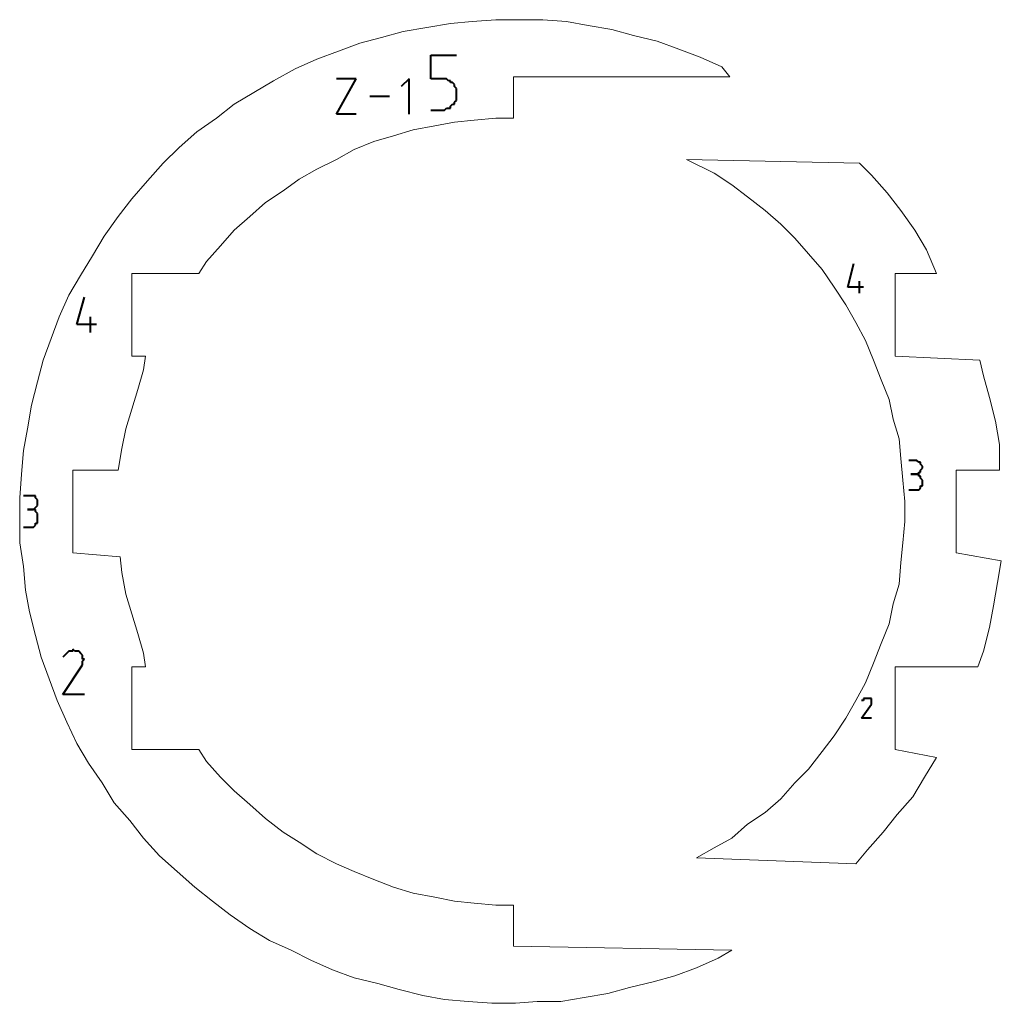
# Model space of a CAD drawing. Header units: centimetres. Extents: x -7.4 to 8.2, y -13 to 13.3.
# Drawn here: x -2.08 to 2.91, y -13 to -8 of the extents above; entities that cross this region are included whole.
import ezdxf

# ---------------------------------------------------------------- set-up
doc = ezdxf.new("R2010")
doc.units = ezdxf.units.CM
doc.header["$MEASUREMENT"] = 0
doc.layers.add('layer 1', color=7, linetype='Continuous')

msp = doc.modelspace()

# ---------------------------------------------------------------- linework, layer by layer
at = {"layer": 'layer 1', "color": 5, "lineweight": 13}
for points in [[(-0.01477, -8.0429), (-0.01477, -8.0429), (-0.13463, -8.06301), (-0.13463, -8.06301)], [(0.10535, -8.02306), (0.10535, -8.02306), (-0.01477, -8.0429), (-0.01477, -8.0429)], [(0.21541, -8.013), (0.21541, -8.013), (0.10535, -8.02306), (0.10535, -8.02306)], [(0.33527, -8.00295), (0.33527, -8.00295), (0.21541, -8.013), (0.21541, -8.013)], [(0.45539, -8.00295), (0.45539, -8.00295), (0.33527, -8.00295), (0.33527, -8.00295)], [(0.57551, -8.00295), (0.57551, -8.00295), (0.45539, -8.00295), (0.45539, -8.00295)], [(0.69537, -8.013), (0.69537, -8.013), (0.57551, -8.00295), (0.57551, -8.00295)], [(0.80544, -8.03285), (0.80544, -8.03285), (0.69537, -8.013), (0.69537, -8.013)], [(0.92529, -8.05295), (0.92529, -8.05295), (0.80544, -8.03285), (0.80544, -8.03285)], [(-0.2447, -8.09291), (-0.2447, -8.09291), (-0.35476, -8.12307), (-0.35476, -8.12307)], [(-0.13463, -8.06301), (-0.13463, -8.06301), (-0.2447, -8.09291), (-0.2447, -8.09291)], [(1.03536, -8.08285), (1.03536, -8.08285), (0.92529, -8.05295), (0.92529, -8.05295)], [(1.15548, -8.11301), (1.15548, -8.11301), (1.03536, -8.08285), (1.03536, -8.08285)], [(-0.35476, -8.12307), (-0.35476, -8.12307), (-0.46456, -8.16302), (-0.46456, -8.16302)], [(1.26555, -8.15297), (1.26555, -8.15297), (1.15548, -8.11301), (1.15548, -8.11301)], [(-0.46456, -8.16302), (-0.46456, -8.16302), (-0.57463, -8.20297), (-0.57463, -8.20297)], [(1.37535, -8.19292), (1.37535, -8.19292), (1.26555, -8.15297), (1.26555, -8.15297)], [(1.48541, -8.24293), (1.48541, -8.24293), (1.37535, -8.19292), (1.37535, -8.19292)], [(-0.57463, -8.20297), (-0.57463, -8.20297), (-0.6847, -8.25298), (-0.6847, -8.25298)], [(1.52537, -8.29293), (1.52537, -8.29293), (1.48541, -8.24293), (1.48541, -8.24293)], [(-0.6847, -8.25298), (-0.6847, -8.25298), (-0.79476, -8.31304), (-0.79476, -8.31304)], [(0.42549, -8.50301), (0.42549, -8.50301), (0.42549, -8.29293), (0.42549, -8.29293)], [(0.42549, -8.29293), (0.42549, -8.29293), (1.52537, -8.29293), (1.52537, -8.29293)], [(-0.79476, -8.31304), (-0.79476, -8.31304), (-0.89478, -8.3731), (-0.89478, -8.3731)], [(-0.89478, -8.3731), (-0.89478, -8.3731), (-0.99479, -8.4329), (-0.99479, -8.4329)], [(-0.99479, -8.4329), (-0.99479, -8.4329), (-1.08475, -8.50301), (-1.08475, -8.50301)], [(-1.08475, -8.50301), (-1.08475, -8.50301), (-1.18476, -8.57312), (-1.18476, -8.57312)], [(-0.08462, -8.56307), (-0.08462, -8.56307), (0.02544, -8.54296), (0.02544, -8.54296)], [(0.02544, -8.54296), (0.02544, -8.54296), (0.12546, -8.52312), (0.12546, -8.52312)], [(0.12546, -8.52312), (0.12546, -8.52312), (0.22547, -8.51307), (0.22547, -8.51307)], [(0.22547, -8.51307), (0.22547, -8.51307), (0.33527, -8.50301), (0.33527, -8.50301)], [(0.33527, -8.50301), (0.33527, -8.50301), (0.42549, -8.50301), (0.42549, -8.50301)], [(-1.18476, -8.57312), (-1.18476, -8.57312), (-1.27472, -8.65303), (-1.27472, -8.65303)], [(-0.28465, -8.62287), (-0.28465, -8.62287), (-0.18464, -8.59297), (-0.18464, -8.59297)], [(-0.18464, -8.59297), (-0.18464, -8.59297), (-0.08462, -8.56307), (-0.08462, -8.56307)], [(-0.38466, -8.66308), (-0.38466, -8.66308), (-0.28465, -8.62287), (-0.28465, -8.62287)], [(-1.27472, -8.65303), (-1.27472, -8.65303), (-1.35462, -8.73293), (-1.35462, -8.73293)], [(-0.47462, -8.71309), (-0.47462, -8.71309), (-0.38466, -8.66308), (-0.38466, -8.66308)], [(-1.35462, -8.73293), (-1.35462, -8.73293), (-1.43479, -8.82289), (-1.43479, -8.82289)], [(-0.57463, -8.7631), (-0.57463, -8.7631), (-0.47462, -8.71309), (-0.47462, -8.71309)], [(2.1855, -8.73293), (2.1855, -8.73293), (1.3055, -8.71309), (1.3055, -8.71309)], [(1.3055, -8.71309), (1.3055, -8.71309), (1.44546, -8.78294), (1.44546, -8.78294)], [(2.24556, -8.79299), (2.24556, -8.79299), (2.1855, -8.73293), (2.1855, -8.73293)], [(-0.66459, -8.8131), (-0.66459, -8.8131), (-0.57463, -8.7631), (-0.57463, -8.7631)], [(1.44546, -8.78294), (1.44546, -8.78294), (1.53542, -8.843), (1.53542, -8.843)], [(2.32547, -8.88295), (2.32547, -8.88295), (2.24556, -8.79299), (2.24556, -8.79299)], [(-1.43479, -8.82289), (-1.43479, -8.82289), (-1.5147, -8.91312), (-1.5147, -8.91312)], [(-0.74476, -8.8729), (-0.74476, -8.8729), (-0.66459, -8.8131), (-0.66459, -8.8131)], [(1.53542, -8.843), (1.53542, -8.843), (1.61559, -8.90306), (1.61559, -8.90306)], [(-0.83472, -8.93296), (-0.83472, -8.93296), (-0.74476, -8.8729), (-0.74476, -8.8729)], [(2.39558, -8.97291), (2.39558, -8.97291), (2.32547, -8.88295), (2.32547, -8.88295)], [(-1.5147, -8.91312), (-1.5147, -8.91312), (-1.58481, -9.00307), (-1.58481, -9.00307)], [(-0.91462, -9.00307), (-0.91462, -9.00307), (-0.83472, -8.93296), (-0.83472, -8.93296)], [(1.61559, -8.90306), (1.61559, -8.90306), (1.70555, -8.97291), (1.70555, -8.97291)], [(1.70555, -8.97291), (1.70555, -8.97291), (1.78545, -9.04303), (1.78545, -9.04303)], [(2.46543, -9.07292), (2.46543, -9.07292), (2.39558, -8.97291), (2.39558, -8.97291)], [(-1.58481, -9.00307), (-1.58481, -9.00307), (-1.65466, -9.10309), (-1.65466, -9.10309)], [(-0.99479, -9.07292), (-0.99479, -9.07292), (-0.91462, -9.00307), (-0.91462, -9.00307)], [(1.78545, -9.04303), (1.78545, -9.04303), (1.85557, -9.11314), (1.85557, -9.11314)], [(-1.06464, -9.15309), (-1.06464, -9.15309), (-0.99479, -9.07292), (-0.99479, -9.07292)], [(2.52549, -9.17293), (2.52549, -9.17293), (2.46543, -9.07292), (2.46543, -9.07292)], [(-1.65466, -9.10309), (-1.65466, -9.10309), (-1.71472, -9.2031), (-1.71472, -9.2031)], [(1.85557, -9.11314), (1.85557, -9.11314), (1.92542, -9.19304), (1.92542, -9.19304)], [(-1.13475, -9.233), (-1.13475, -9.233), (-1.06464, -9.15309), (-1.06464, -9.15309)], [(1.92542, -9.19304), (1.92542, -9.19304), (1.99553, -9.27295), (1.99553, -9.27295)], [(2.5755, -9.29306), (2.5755, -9.29306), (2.52549, -9.17293), (2.52549, -9.17293)], [(-1.71472, -9.2031), (-1.71472, -9.2031), (-1.77478, -9.30311), (-1.77478, -9.30311)], [(-1.17471, -9.29306), (-1.17471, -9.29306), (-1.13475, -9.233), (-1.13475, -9.233)], [(-1.5147, -9.71295), (-1.5147, -9.71295), (-1.5147, -9.29306), (-1.5147, -9.29306)], [(-1.5147, -9.29306), (-1.5147, -9.29306), (-1.17471, -9.29306), (-1.17471, -9.29306)], [(1.99553, -9.27295), (1.99553, -9.27295), (2.05559, -9.36291), (2.05559, -9.36291)], [(2.36542, -9.71295), (2.36542, -9.71295), (2.36542, -9.29306), (2.36542, -9.29306)], [(2.36542, -9.29306), (2.36542, -9.29306), (2.5755, -9.29306), (2.5755, -9.29306)], [(-1.77478, -9.30311), (-1.77478, -9.30311), (-1.83484, -9.40312), (-1.83484, -9.40312)], [(2.05559, -9.36291), (2.05559, -9.36291), (2.11539, -9.45313), (2.11539, -9.45313)], [(-1.83484, -9.40312), (-1.83484, -9.40312), (-1.88485, -9.51293), (-1.88485, -9.51293)], [(2.11539, -9.45313), (2.11539, -9.45313), (2.16539, -9.54309), (2.16539, -9.54309)], [(-1.88485, -9.51293), (-1.88485, -9.51293), (-1.9248, -9.62299), (-1.9248, -9.62299)], [(2.16539, -9.54309), (2.16539, -9.54309), (2.2154, -9.63305), (2.2154, -9.63305)], [(-1.9248, -9.62299), (-1.9248, -9.62299), (-1.96475, -9.73306), (-1.96475, -9.73306)], [(2.2154, -9.63305), (2.2154, -9.63305), (2.25562, -9.73306), (2.25562, -9.73306)], [(-1.96475, -9.73306), (-1.96475, -9.73306), (-1.99491, -9.84312), (-1.99491, -9.84312)], [(-1.44485, -9.71295), (-1.44485, -9.71295), (-1.5147, -9.71295), (-1.5147, -9.71295)], [(-1.45464, -9.78307), (-1.45464, -9.78307), (-1.44485, -9.71295), (-1.44485, -9.71295)], [(2.25562, -9.73306), (2.25562, -9.73306), (2.29557, -9.83307), (2.29557, -9.83307)], [(2.79563, -9.73306), (2.79563, -9.73306), (2.36542, -9.71295), (2.36542, -9.71295)], [(2.81547, -9.81296), (2.81547, -9.81296), (2.79563, -9.73306), (2.79563, -9.73306)], [(-1.4848, -9.88308), (-1.4848, -9.88308), (-1.45464, -9.78307), (-1.45464, -9.78307)], [(-1.99491, -9.84312), (-1.99491, -9.84312), (-2.02481, -9.96298), (-2.02481, -9.96298)], [(2.29557, -9.83307), (2.29557, -9.83307), (2.33552, -9.93308), (2.33552, -9.93308)], [(2.84564, -9.92303), (2.84564, -9.92303), (2.81547, -9.81296), (2.81547, -9.81296)], [(-1.5147, -9.98309), (-1.5147, -9.98309), (-1.4848, -9.88308), (-1.4848, -9.88308)], [(2.33552, -9.93308), (2.33552, -9.93308), (2.35563, -10.0331), (2.35563, -10.0331)], [(2.87554, -10.04315), (2.87554, -10.04315), (2.84564, -9.92303), (2.84564, -9.92303)], [(-2.02481, -9.96298), (-2.02481, -9.96298), (-2.04492, -10.0831), (-2.04492, -10.0831)], [(-1.54486, -10.0831), (-1.54486, -10.0831), (-1.5147, -9.98309), (-1.5147, -9.98309)], [(2.35563, -10.0331), (2.35563, -10.0331), (2.38553, -10.13311), (2.38553, -10.13311)], [(2.89564, -10.16301), (2.89564, -10.16301), (2.87554, -10.04315), (2.87554, -10.04315)], [(-2.04492, -10.0831), (-2.04492, -10.0831), (-2.06476, -10.19317), (-2.06476, -10.19317)], [(-1.5647, -10.18312), (-1.5647, -10.18312), (-1.54486, -10.0831), (-1.54486, -10.0831)], [(2.38553, -10.13311), (2.38553, -10.13311), (2.39558, -10.23312), (2.39558, -10.23312)], [(-2.06476, -10.19317), (-2.06476, -10.19317), (-2.07482, -10.31303), (-2.07482, -10.31303)], [(-1.58481, -10.29318), (-1.58481, -10.29318), (-1.5647, -10.18312), (-1.5647, -10.18312)], [(2.89564, -10.29318), (2.89564, -10.29318), (2.89564, -10.16301), (2.89564, -10.16301)], [(2.39558, -10.23312), (2.39558, -10.23312), (2.40564, -10.34319), (2.40564, -10.34319)], [(-1.81473, -10.71307), (-1.81473, -10.71307), (-1.81473, -10.29318), (-1.81473, -10.29318)], [(-1.81473, -10.29318), (-1.81473, -10.29318), (-1.58481, -10.29318), (-1.58481, -10.29318)], [(2.67551, -10.71307), (2.67551, -10.71307), (2.67551, -10.29318), (2.67551, -10.29318)], [(2.67551, -10.29318), (2.67551, -10.29318), (2.89564, -10.29318), (2.89564, -10.29318)], [(-2.07482, -10.31303), (-2.07482, -10.31303), (-2.08487, -10.43315), (-2.08487, -10.43315)], [(2.40564, -10.34319), (2.40564, -10.34319), (2.41542, -10.45299), (2.41542, -10.45299)], [(-2.08487, -10.43315), (-2.08487, -10.43315), (-2.08487, -10.553), (-2.08487, -10.553)], [(2.41542, -10.45299), (2.41542, -10.45299), (2.41542, -10.553), (2.41542, -10.553)], [(-2.08487, -10.553), (-2.08487, -10.553), (-2.08487, -10.66307), (-2.08487, -10.66307)], [(2.41542, -10.553), (2.41542, -10.553), (2.40564, -10.66307), (2.40564, -10.66307)], [(-2.08487, -10.66307), (-2.08487, -10.66307), (-2.06476, -10.78319), (-2.06476, -10.78319)], [(2.40564, -10.66307), (2.40564, -10.66307), (2.39558, -10.76308), (2.39558, -10.76308)], [(-1.57476, -10.73318), (-1.57476, -10.73318), (-1.81473, -10.71307), (-1.81473, -10.71307)], [(-1.5647, -10.81309), (-1.5647, -10.81309), (-1.57476, -10.73318), (-1.57476, -10.73318)], [(2.9057, -10.75303), (2.9057, -10.75303), (2.67551, -10.71307), (2.67551, -10.71307)], [(-2.06476, -10.78319), (-2.06476, -10.78319), (-2.05471, -10.90305), (-2.05471, -10.90305)], [(2.39558, -10.76308), (2.39558, -10.76308), (2.38553, -10.87315), (2.38553, -10.87315)], [(2.88559, -10.86309), (2.88559, -10.86309), (2.9057, -10.75303), (2.9057, -10.75303)], [(-1.54486, -10.92315), (-1.54486, -10.92315), (-1.5647, -10.81309), (-1.5647, -10.81309)], [(2.38553, -10.87315), (2.38553, -10.87315), (2.35563, -10.97316), (2.35563, -10.97316)], [(2.86548, -10.98322), (2.86548, -10.98322), (2.88559, -10.86309), (2.88559, -10.86309)], [(-2.05471, -10.90305), (-2.05471, -10.90305), (-2.03487, -11.01311), (-2.03487, -11.01311)], [(-1.5147, -11.02317), (-1.5147, -11.02317), (-1.54486, -10.92315), (-1.54486, -10.92315)], [(2.35563, -10.97316), (2.35563, -10.97316), (2.33552, -11.07317), (2.33552, -11.07317)], [(2.84564, -11.09302), (2.84564, -11.09302), (2.86548, -10.98322), (2.86548, -10.98322)], [(-2.03487, -11.01311), (-2.03487, -11.01311), (-2.0047, -11.13297), (-2.0047, -11.13297)], [(-1.4848, -11.12318), (-1.4848, -11.12318), (-1.5147, -11.02317), (-1.5147, -11.02317)], [(2.33552, -11.07317), (2.33552, -11.07317), (2.29557, -11.17318), (2.29557, -11.17318)], [(2.81547, -11.21314), (2.81547, -11.21314), (2.84564, -11.09302), (2.84564, -11.09302)], [(-2.0047, -11.13297), (-2.0047, -11.13297), (-1.97481, -11.24303), (-1.97481, -11.24303)], [(-1.45464, -11.22319), (-1.45464, -11.22319), (-1.4848, -11.12318), (-1.4848, -11.12318)], [(2.29557, -11.17318), (2.29557, -11.17318), (2.25562, -11.2732), (2.25562, -11.2732)], [(-1.97481, -11.24303), (-1.97481, -11.24303), (-1.93485, -11.3531), (-1.93485, -11.3531)], [(-1.44485, -11.29304), (-1.44485, -11.29304), (-1.45464, -11.22319), (-1.45464, -11.22319)], [(2.78558, -11.29304), (2.78558, -11.29304), (2.81547, -11.21314), (2.81547, -11.21314)], [(-1.5147, -11.7132), (-1.5147, -11.7132), (-1.5147, -11.29304), (-1.5147, -11.29304)], [(-1.5147, -11.29304), (-1.5147, -11.29304), (-1.44485, -11.29304), (-1.44485, -11.29304)], [(2.25562, -11.2732), (2.25562, -11.2732), (2.2154, -11.37321), (2.2154, -11.37321)], [(2.36542, -11.7132), (2.36542, -11.7132), (2.36542, -11.29304), (2.36542, -11.29304)], [(2.36542, -11.29304), (2.36542, -11.29304), (2.78558, -11.29304), (2.78558, -11.29304)], [(-1.93485, -11.3531), (-1.93485, -11.3531), (-1.8949, -11.46317), (-1.8949, -11.46317)], [(2.2154, -11.37321), (2.2154, -11.37321), (2.16539, -11.46317), (2.16539, -11.46317)], [(-1.8949, -11.46317), (-1.8949, -11.46317), (-1.8449, -11.57323), (-1.8449, -11.57323)], [(2.16539, -11.46317), (2.16539, -11.46317), (2.11539, -11.55313), (2.11539, -11.55313)], [(-1.8449, -11.57323), (-1.8449, -11.57323), (-1.79489, -11.68304), (-1.79489, -11.68304)], [(2.11539, -11.55313), (2.11539, -11.55313), (2.05559, -11.64308), (2.05559, -11.64308)], [(2.05559, -11.64308), (2.05559, -11.64308), (1.99553, -11.72299), (1.99553, -11.72299)], [(-1.79489, -11.68304), (-1.79489, -11.68304), (-1.73483, -11.78305), (-1.73483, -11.78305)], [(-1.17471, -11.7132), (-1.17471, -11.7132), (-1.5147, -11.7132), (-1.5147, -11.7132)], [(-1.13475, -11.773), (-1.13475, -11.773), (-1.17471, -11.7132), (-1.17471, -11.7132)], [(1.99553, -11.72299), (1.99553, -11.72299), (1.92542, -11.81321), (1.92542, -11.81321)], [(2.5755, -11.75315), (2.5755, -11.75315), (2.36542, -11.7132), (2.36542, -11.7132)], [(-1.73483, -11.78305), (-1.73483, -11.78305), (-1.66471, -11.88306), (-1.66471, -11.88306)], [(-1.06464, -11.85317), (-1.06464, -11.85317), (-1.13475, -11.773), (-1.13475, -11.773)], [(2.51544, -11.85317), (2.51544, -11.85317), (2.5755, -11.75315), (2.5755, -11.75315)], [(1.92542, -11.81321), (1.92542, -11.81321), (1.85557, -11.88306), (1.85557, -11.88306)], [(-1.66471, -11.88306), (-1.66471, -11.88306), (-1.60465, -11.98308), (-1.60465, -11.98308)], [(-0.99479, -11.92302), (-0.99479, -11.92302), (-1.06464, -11.85317), (-1.06464, -11.85317)], [(1.85557, -11.88306), (1.85557, -11.88306), (1.78545, -11.96323), (1.78545, -11.96323)], [(2.45564, -11.95318), (2.45564, -11.95318), (2.51544, -11.85317), (2.51544, -11.85317)], [(-0.91462, -11.99313), (-0.91462, -11.99313), (-0.99479, -11.92302), (-0.99479, -11.92302)], [(-1.60465, -11.98308), (-1.60465, -11.98308), (-1.52475, -12.07303), (-1.52475, -12.07303)], [(-0.83472, -12.06324), (-0.83472, -12.06324), (-0.91462, -11.99313), (-0.91462, -11.99313)], [(1.78545, -11.96323), (1.78545, -11.96323), (1.70555, -12.03308), (1.70555, -12.03308)], [(2.37547, -12.04313), (2.37547, -12.04313), (2.45564, -11.95318), (2.45564, -11.95318)], [(1.70555, -12.03308), (1.70555, -12.03308), (1.61559, -12.09314), (1.61559, -12.09314)], [(2.30562, -12.13309), (2.30562, -12.13309), (2.37547, -12.04313), (2.37547, -12.04313)], [(-1.52475, -12.07303), (-1.52475, -12.07303), (-1.45464, -12.16326), (-1.45464, -12.16326)], [(-0.74476, -12.13309), (-0.74476, -12.13309), (-0.83472, -12.06324), (-0.83472, -12.06324)], [(1.61559, -12.09314), (1.61559, -12.09314), (1.53542, -12.16326), (1.53542, -12.16326)], [(-0.66459, -12.1831), (-0.66459, -12.1831), (-0.74476, -12.13309), (-0.74476, -12.13309)], [(2.22545, -12.22305), (2.22545, -12.22305), (2.30562, -12.13309), (2.30562, -12.13309)], [(-1.45464, -12.16326), (-1.45464, -12.16326), (-1.37473, -12.25322), (-1.37473, -12.25322)], [(-0.57463, -12.24316), (-0.57463, -12.24316), (-0.66459, -12.1831), (-0.66459, -12.1831)], [(1.53542, -12.16326), (1.53542, -12.16326), (1.44546, -12.213), (1.44546, -12.213)], [(-0.47462, -12.29317), (-0.47462, -12.29317), (-0.57463, -12.24316), (-0.57463, -12.24316)], [(1.44546, -12.213), (1.44546, -12.213), (1.3555, -12.263), (1.3555, -12.263)], [(2.16539, -12.29317), (2.16539, -12.29317), (2.22545, -12.22305), (2.22545, -12.22305)], [(-1.37473, -12.25322), (-1.37473, -12.25322), (-1.28477, -12.33312), (-1.28477, -12.33312)], [(-0.38466, -12.33312), (-0.38466, -12.33312), (-0.47462, -12.29317), (-0.47462, -12.29317)], [(1.3555, -12.263), (1.3555, -12.263), (2.16539, -12.29317), (2.16539, -12.29317)], [(-1.28477, -12.33312), (-1.28477, -12.33312), (-1.19481, -12.41302), (-1.19481, -12.41302)], [(-0.28465, -12.37307), (-0.28465, -12.37307), (-0.38466, -12.33312), (-0.38466, -12.33312)], [(-0.18464, -12.41302), (-0.18464, -12.41302), (-0.28465, -12.37307), (-0.28465, -12.37307)], [(-1.19481, -12.41302), (-1.19481, -12.41302), (-1.10486, -12.48314), (-1.10486, -12.48314)], [(-0.08462, -12.44318), (-0.08462, -12.44318), (-0.18464, -12.41302), (-0.18464, -12.41302)], [(0.02544, -12.46303), (0.02544, -12.46303), (-0.08462, -12.44318), (-0.08462, -12.44318)], [(-1.10486, -12.48314), (-1.10486, -12.48314), (-1.01463, -12.55325), (-1.01463, -12.55325)], [(0.12546, -12.48314), (0.12546, -12.48314), (0.02544, -12.46303), (0.02544, -12.46303)], [(0.22547, -12.49319), (0.22547, -12.49319), (0.12546, -12.48314), (0.12546, -12.48314)], [(0.33527, -12.50325), (0.33527, -12.50325), (0.22547, -12.49319), (0.22547, -12.49319)], [(0.42549, -12.50325), (0.42549, -12.50325), (0.33527, -12.50325), (0.33527, -12.50325)], [(0.42549, -12.71306), (0.42549, -12.71306), (0.42549, -12.50325), (0.42549, -12.50325)], [(-1.01463, -12.55325), (-1.01463, -12.55325), (-0.91462, -12.6231), (-0.91462, -12.6231)], [(-0.91462, -12.6231), (-0.91462, -12.6231), (-0.81461, -12.68316), (-0.81461, -12.68316)], [(-0.81461, -12.68316), (-0.81461, -12.68316), (-0.70481, -12.73317), (-0.70481, -12.73317)], [(-0.70481, -12.73317), (-0.70481, -12.73317), (-0.60479, -12.78318), (-0.60479, -12.78318)], [(1.53542, -12.73317), (1.53542, -12.73317), (0.42549, -12.71306), (0.42549, -12.71306)], [(1.46557, -12.77312), (1.46557, -12.77312), (1.53542, -12.73317), (1.53542, -12.73317)], [(-0.60479, -12.78318), (-0.60479, -12.78318), (-0.49473, -12.83318), (-0.49473, -12.83318)], [(1.3555, -12.82313), (1.3555, -12.82313), (1.46557, -12.77312), (1.46557, -12.77312)], [(-0.49473, -12.83318), (-0.49473, -12.83318), (-0.38466, -12.87313), (-0.38466, -12.87313)], [(1.24544, -12.86308), (1.24544, -12.86308), (1.3555, -12.82313), (1.3555, -12.82313)], [(-0.38466, -12.87313), (-0.38466, -12.87313), (-0.26454, -12.90303), (-0.26454, -12.90303)], [(1.01551, -12.92314), (1.01551, -12.92314), (1.13537, -12.89324), (1.13537, -12.89324)], [(1.13537, -12.89324), (1.13537, -12.89324), (1.24544, -12.86308), (1.24544, -12.86308)], [(-0.26454, -12.90303), (-0.26454, -12.90303), (-0.15474, -12.93319), (-0.15474, -12.93319)], [(-0.15474, -12.93319), (-0.15474, -12.93319), (-0.03462, -12.96309), (-0.03462, -12.96309)], [(0.90545, -12.95304), (0.90545, -12.95304), (1.01551, -12.92314), (1.01551, -12.92314)], [(-0.03462, -12.96309), (-0.03462, -12.96309), (0.07545, -12.9832), (0.07545, -12.9832)], [(0.07545, -12.9832), (0.07545, -12.9832), (0.19531, -12.99325), (0.19531, -12.99325)], [(0.19531, -12.99325), (0.19531, -12.99325), (0.31543, -13.00304), (0.31543, -13.00304)], [(0.43528, -13.00304), (0.43528, -13.00304), (0.54535, -12.99325), (0.54535, -12.99325)], [(0.54535, -12.99325), (0.54535, -12.99325), (0.66547, -12.99325), (0.66547, -12.99325)], [(0.66547, -12.99325), (0.66547, -12.99325), (0.78533, -12.97315), (0.78533, -12.97315)], [(0.78533, -12.97315), (0.78533, -12.97315), (0.90545, -12.95304), (0.90545, -12.95304)], [(0.31543, -13.00304), (0.31543, -13.00304), (0.43528, -13.00304), (0.43528, -13.00304)]]:
    msp.add_open_spline(points, degree=3, dxfattribs=at)
at = {"layer": 'layer 1', "color": 1, "lineweight": 40}
for points in [[(0.00534, -8.30299), (0.00534, -8.30299), (0.00534, -8.18286), (0.00534, -8.18286)], [(0.00534, -8.18286), (0.00534, -8.18286), (0.13525, -8.18286), (0.13525, -8.18286)], [(-0.47462, -8.4829), (-0.47462, -8.4829), (-0.37461, -8.30299), (-0.37461, -8.30299)], [(-0.37461, -8.30299), (-0.37461, -8.30299), (-0.47462, -8.30299), (-0.47462, -8.30299)], [(-0.10473, -8.30299), (-0.10473, -8.30299), (-0.14468, -8.34294), (-0.14468, -8.34294)], [(-0.10473, -8.4829), (-0.10473, -8.4829), (-0.10473, -8.30299), (-0.10473, -8.30299)], [(0.07545, -8.30299), (0.07545, -8.30299), (0.00534, -8.30299), (0.00534, -8.30299)], [(0.08524, -8.30299), (0.08524, -8.30299), (0.07545, -8.30299), (0.07545, -8.30299)], [(0.09529, -8.31304), (0.09529, -8.31304), (0.08524, -8.30299), (0.08524, -8.30299)], [(0.10535, -8.31304), (0.10535, -8.31304), (0.09529, -8.31304), (0.09529, -8.31304)], [(0.10535, -8.32309), (0.10535, -8.32309), (0.10535, -8.31304), (0.10535, -8.31304)], [(0.1154, -8.32309), (0.1154, -8.32309), (0.10535, -8.32309), (0.10535, -8.32309)], [(0.12546, -8.33288), (0.12546, -8.33288), (0.1154, -8.32309), (0.1154, -8.32309)], [(0.12546, -8.34294), (0.12546, -8.34294), (0.12546, -8.33288), (0.12546, -8.33288)], [(0.13525, -8.35299), (0.13525, -8.35299), (0.12546, -8.34294), (0.12546, -8.34294)], [(-0.20474, -8.39294), (-0.20474, -8.39294), (-0.30476, -8.39294), (-0.30476, -8.39294)], [(0.13525, -8.36305), (0.13525, -8.36305), (0.13525, -8.35299), (0.13525, -8.35299)], [(0.13525, -8.39294), (0.13525, -8.39294), (0.13525, -8.36305), (0.13525, -8.36305)], [(0.13525, -8.36305), (0.13525, -8.36305), (0.13525, -8.36305), (0.13525, -8.36305)], [(0.13525, -8.41305), (0.13525, -8.41305), (0.13525, -8.39294), (0.13525, -8.39294)], [(0.10535, -8.44295), (0.10535, -8.44295), (0.1154, -8.4329), (0.1154, -8.4329)], [(0.10535, -8.453), (0.10535, -8.453), (0.10535, -8.44295), (0.10535, -8.44295)], [(0.1154, -8.4329), (0.1154, -8.4329), (0.12546, -8.4329), (0.12546, -8.4329)], [(0.12546, -8.42311), (0.12546, -8.42311), (0.13525, -8.41305), (0.13525, -8.41305)], [(0.12546, -8.4329), (0.12546, -8.4329), (0.12546, -8.42311), (0.12546, -8.42311)], [(-0.37461, -8.4829), (-0.37461, -8.4829), (-0.47462, -8.4829), (-0.47462, -8.4829)], [(0.00534, -8.46306), (0.00534, -8.46306), (0.07545, -8.46306), (0.07545, -8.46306)], [(0.07545, -8.46306), (0.07545, -8.46306), (0.08524, -8.453), (0.08524, -8.453)], [(0.07545, -8.46306), (0.07545, -8.46306), (0.07545, -8.46306), (0.07545, -8.46306)], [(0.08524, -8.453), (0.08524, -8.453), (0.09529, -8.453), (0.09529, -8.453)], [(0.09529, -8.453), (0.09529, -8.453), (0.10535, -8.453), (0.10535, -8.453)], [(2.12544, -9.36291), (2.12544, -9.36291), (2.1556, -9.24305), (2.1556, -9.24305)], [(2.1855, -9.39307), (2.1855, -9.39307), (2.1855, -9.33301), (2.1855, -9.33301)], [(2.20561, -9.36291), (2.20561, -9.36291), (2.12544, -9.36291), (2.12544, -9.36291)], [(-1.79489, -9.55314), (-1.79489, -9.55314), (-1.75467, -9.41291), (-1.75467, -9.41291)], [(-1.72478, -9.59309), (-1.72478, -9.59309), (-1.72478, -9.51293), (-1.72478, -9.51293)], [(-1.69488, -9.55314), (-1.69488, -9.55314), (-1.79489, -9.55314), (-1.79489, -9.55314)], [(2.46543, -10.24317), (2.46543, -10.24317), (2.43553, -10.24317), (2.43553, -10.24317)], [(2.47549, -10.24317), (2.47549, -10.24317), (2.46543, -10.24317), (2.46543, -10.24317)], [(2.48554, -10.25296), (2.48554, -10.25296), (2.47549, -10.24317), (2.47549, -10.24317)], [(2.47549, -10.24317), (2.47549, -10.24317), (2.47549, -10.24317), (2.47549, -10.24317)], [(2.49559, -10.25296), (2.49559, -10.25296), (2.48554, -10.25296), (2.48554, -10.25296)], [(2.48554, -10.25296), (2.48554, -10.25296), (2.48554, -10.25296), (2.48554, -10.25296)], [(2.49559, -10.26302), (2.49559, -10.26302), (2.49559, -10.25296), (2.49559, -10.25296)], [(2.50565, -10.27307), (2.50565, -10.27307), (2.49559, -10.26302), (2.49559, -10.26302)], [(2.49559, -10.26302), (2.49559, -10.26302), (2.49559, -10.26302), (2.49559, -10.26302)], [(2.49559, -10.29318), (2.49559, -10.29318), (2.50565, -10.28313), (2.50565, -10.28313)], [(2.49559, -10.30297), (2.49559, -10.30297), (2.49559, -10.29318), (2.49559, -10.29318)], [(2.49559, -10.29318), (2.49559, -10.29318), (2.49559, -10.29318), (2.49559, -10.29318)], [(2.50565, -10.28313), (2.50565, -10.28313), (2.50565, -10.27307), (2.50565, -10.27307)], [(2.50565, -10.28313), (2.50565, -10.28313), (2.50565, -10.28313), (2.50565, -10.28313)], [(2.50565, -10.28313), (2.50565, -10.28313), (2.50565, -10.28313), (2.50565, -10.28313)], [(2.46543, -10.31303), (2.46543, -10.31303), (2.44559, -10.31303), (2.44559, -10.31303)], [(2.44559, -10.31303), (2.44559, -10.31303), (2.46543, -10.31303), (2.46543, -10.31303)], [(2.47549, -10.31303), (2.47549, -10.31303), (2.46543, -10.31303), (2.46543, -10.31303)], [(2.46543, -10.31303), (2.46543, -10.31303), (2.46543, -10.31303), (2.46543, -10.31303)], [(2.46543, -10.31303), (2.46543, -10.31303), (2.47549, -10.31303), (2.47549, -10.31303)], [(2.48554, -10.31303), (2.48554, -10.31303), (2.47549, -10.31303), (2.47549, -10.31303)], [(2.47549, -10.31303), (2.47549, -10.31303), (2.47549, -10.31303), (2.47549, -10.31303)], [(2.47549, -10.31303), (2.47549, -10.31303), (2.47549, -10.31303), (2.47549, -10.31303)], [(2.47549, -10.31303), (2.47549, -10.31303), (2.48554, -10.31303), (2.48554, -10.31303)], [(2.48554, -10.31303), (2.48554, -10.31303), (2.48554, -10.30297), (2.48554, -10.30297)], [(2.48554, -10.30297), (2.48554, -10.30297), (2.49559, -10.30297), (2.49559, -10.30297)], [(2.48554, -10.32308), (2.48554, -10.32308), (2.48554, -10.31303), (2.48554, -10.31303)], [(2.49559, -10.32308), (2.49559, -10.32308), (2.48554, -10.32308), (2.48554, -10.32308)], [(2.49559, -10.33313), (2.49559, -10.33313), (2.49559, -10.32308), (2.49559, -10.32308)], [(2.50565, -10.34319), (2.50565, -10.34319), (2.49559, -10.33313), (2.49559, -10.33313)], [(2.49559, -10.33313), (2.49559, -10.33313), (2.49559, -10.33313), (2.49559, -10.33313)], [(2.50565, -10.36303), (2.50565, -10.36303), (2.50565, -10.34319), (2.50565, -10.34319)], [(2.50565, -10.34319), (2.50565, -10.34319), (2.50565, -10.34319), (2.50565, -10.34319)], [(2.50565, -10.34319), (2.50565, -10.34319), (2.50565, -10.34319), (2.50565, -10.34319)], [(2.43553, -10.39293), (2.43553, -10.39293), (2.46543, -10.39293), (2.46543, -10.39293)], [(2.46543, -10.39293), (2.46543, -10.39293), (2.46543, -10.39293), (2.46543, -10.39293)], [(2.46543, -10.39293), (2.46543, -10.39293), (2.47549, -10.39293), (2.47549, -10.39293)], [(2.47549, -10.39293), (2.47549, -10.39293), (2.47549, -10.39293), (2.47549, -10.39293)], [(2.47549, -10.39293), (2.47549, -10.39293), (2.48554, -10.39293), (2.48554, -10.39293)], [(2.48554, -10.39293), (2.48554, -10.39293), (2.49559, -10.38314), (2.49559, -10.38314)], [(2.48554, -10.39293), (2.48554, -10.39293), (2.48554, -10.39293), (2.48554, -10.39293)], [(2.49559, -10.38314), (2.49559, -10.38314), (2.49559, -10.37309), (2.49559, -10.37309)], [(2.49559, -10.37309), (2.49559, -10.37309), (2.50565, -10.37309), (2.50565, -10.37309)], [(2.49559, -10.38314), (2.49559, -10.38314), (2.49559, -10.38314), (2.49559, -10.38314)], [(2.50565, -10.37309), (2.50565, -10.37309), (2.50565, -10.36303), (2.50565, -10.36303)], [(-2.02481, -10.42309), (-2.02481, -10.42309), (-2.06476, -10.42309), (-2.06476, -10.42309)], [(-2.01476, -10.42309), (-2.01476, -10.42309), (-2.02481, -10.42309), (-2.02481, -10.42309)], [(-2.02481, -10.42309), (-2.02481, -10.42309), (-2.02481, -10.42309), (-2.02481, -10.42309)], [(-2.0047, -10.42309), (-2.0047, -10.42309), (-2.01476, -10.42309), (-2.01476, -10.42309)], [(-2.0047, -10.43315), (-2.0047, -10.43315), (-2.0047, -10.42309), (-2.0047, -10.42309)], [(-1.99491, -10.44293), (-1.99491, -10.44293), (-2.0047, -10.43315), (-2.0047, -10.43315)], [(-2.0047, -10.43315), (-2.0047, -10.43315), (-2.0047, -10.43315), (-2.0047, -10.43315)], [(-1.99491, -10.45299), (-1.99491, -10.45299), (-1.99491, -10.44293), (-1.99491, -10.44293)], [(-1.99491, -10.44293), (-1.99491, -10.44293), (-1.99491, -10.44293), (-1.99491, -10.44293)], [(-2.02481, -10.49294), (-2.02481, -10.49294), (-2.04492, -10.49294), (-2.04492, -10.49294)], [(-2.04492, -10.49294), (-2.04492, -10.49294), (-2.02481, -10.49294), (-2.02481, -10.49294)], [(-2.01476, -10.49294), (-2.01476, -10.49294), (-2.02481, -10.49294), (-2.02481, -10.49294)], [(-2.02481, -10.49294), (-2.02481, -10.49294), (-2.02481, -10.49294), (-2.02481, -10.49294)], [(-2.02481, -10.49294), (-2.02481, -10.49294), (-2.02481, -10.49294), (-2.02481, -10.49294)], [(-2.02481, -10.49294), (-2.02481, -10.49294), (-2.02481, -10.49294), (-2.02481, -10.49294)], [(-2.02481, -10.49294), (-2.02481, -10.49294), (-2.01476, -10.49294), (-2.01476, -10.49294)], [(-2.01476, -10.49294), (-2.01476, -10.49294), (-2.0047, -10.48315), (-2.0047, -10.48315)], [(-2.0047, -10.49294), (-2.0047, -10.49294), (-2.01476, -10.49294), (-2.01476, -10.49294)], [(-2.0047, -10.48315), (-2.0047, -10.48315), (-1.99491, -10.4731), (-1.99491, -10.4731)], [(-2.0047, -10.48315), (-2.0047, -10.48315), (-2.0047, -10.48315), (-2.0047, -10.48315)], [(-2.0047, -10.48315), (-2.0047, -10.48315), (-2.0047, -10.48315), (-2.0047, -10.48315)], [(-2.0047, -10.503), (-2.0047, -10.503), (-2.0047, -10.49294), (-2.0047, -10.49294)], [(-1.99491, -10.46304), (-1.99491, -10.46304), (-1.99491, -10.45299), (-1.99491, -10.45299)], [(-1.99491, -10.45299), (-1.99491, -10.45299), (-1.99491, -10.45299), (-1.99491, -10.45299)], [(-1.99491, -10.45299), (-1.99491, -10.45299), (-1.99491, -10.45299), (-1.99491, -10.45299)], [(-1.99491, -10.4731), (-1.99491, -10.4731), (-1.99491, -10.46304), (-1.99491, -10.46304)], [(-1.99491, -10.4731), (-1.99491, -10.4731), (-1.99491, -10.4731), (-1.99491, -10.4731)], [(-1.99491, -10.51305), (-1.99491, -10.51305), (-2.0047, -10.503), (-2.0047, -10.503)], [(-2.0047, -10.503), (-2.0047, -10.503), (-2.0047, -10.503), (-2.0047, -10.503)], [(-1.99491, -10.5231), (-1.99491, -10.5231), (-1.99491, -10.51305), (-1.99491, -10.51305)], [(-1.99491, -10.51305), (-1.99491, -10.51305), (-1.99491, -10.51305), (-1.99491, -10.51305)], [(-1.99491, -10.54295), (-1.99491, -10.54295), (-1.99491, -10.5231), (-1.99491, -10.5231)], [(-1.99491, -10.5231), (-1.99491, -10.5231), (-1.99491, -10.5231), (-1.99491, -10.5231)], [(-1.99491, -10.5231), (-1.99491, -10.5231), (-1.99491, -10.5231), (-1.99491, -10.5231)], [(-1.99491, -10.553), (-1.99491, -10.553), (-1.99491, -10.54295), (-1.99491, -10.54295)], [(-2.06476, -10.58317), (-2.06476, -10.58317), (-2.02481, -10.58317), (-2.02481, -10.58317)], [(-2.02481, -10.58317), (-2.02481, -10.58317), (-2.02481, -10.58317), (-2.02481, -10.58317)], [(-2.02481, -10.58317), (-2.02481, -10.58317), (-2.02481, -10.58317), (-2.02481, -10.58317)], [(-2.02481, -10.58317), (-2.02481, -10.58317), (-2.01476, -10.58317), (-2.01476, -10.58317)], [(-2.01476, -10.58317), (-2.01476, -10.58317), (-2.0047, -10.57311), (-2.0047, -10.57311)], [(-2.0047, -10.57311), (-2.0047, -10.57311), (-2.0047, -10.56306), (-2.0047, -10.56306)], [(-2.0047, -10.56306), (-2.0047, -10.56306), (-1.99491, -10.56306), (-1.99491, -10.56306)], [(-2.0047, -10.57311), (-2.0047, -10.57311), (-2.0047, -10.57311), (-2.0047, -10.57311)], [(-1.99491, -10.56306), (-1.99491, -10.56306), (-1.99491, -10.553), (-1.99491, -10.553)], [(-1.99491, -10.553), (-1.99491, -10.553), (-1.99491, -10.553), (-1.99491, -10.553)], [(-1.85469, -11.23298), (-1.85469, -11.23298), (-1.86474, -11.24303), (-1.86474, -11.24303)], [(-1.8449, -11.22319), (-1.8449, -11.22319), (-1.85469, -11.23298), (-1.85469, -11.23298)], [(-1.83484, -11.21314), (-1.83484, -11.21314), (-1.8449, -11.22319), (-1.8449, -11.22319)], [(-1.8449, -11.22319), (-1.8449, -11.22319), (-1.8449, -11.22319), (-1.8449, -11.22319)], [(-1.82479, -11.21314), (-1.82479, -11.21314), (-1.83484, -11.21314), (-1.83484, -11.21314)], [(-1.81473, -11.21314), (-1.81473, -11.21314), (-1.82479, -11.21314), (-1.82479, -11.21314)], [(-1.80468, -11.21314), (-1.80468, -11.21314), (-1.81473, -11.20308), (-1.81473, -11.20308)], [(-1.81473, -11.20308), (-1.81473, -11.20308), (-1.81473, -11.21314), (-1.81473, -11.21314)], [(-1.79489, -11.21314), (-1.79489, -11.21314), (-1.80468, -11.21314), (-1.80468, -11.21314)], [(-1.78484, -11.21314), (-1.78484, -11.21314), (-1.79489, -11.21314), (-1.79489, -11.21314)], [(-1.77478, -11.22319), (-1.77478, -11.22319), (-1.78484, -11.21314), (-1.78484, -11.21314)], [(-1.78484, -11.21314), (-1.78484, -11.21314), (-1.78484, -11.21314), (-1.78484, -11.21314)], [(-1.76473, -11.23298), (-1.76473, -11.23298), (-1.77478, -11.22319), (-1.77478, -11.22319)], [(-1.77478, -11.22319), (-1.77478, -11.22319), (-1.77478, -11.22319), (-1.77478, -11.22319)], [(-1.76473, -11.24303), (-1.76473, -11.24303), (-1.76473, -11.23298), (-1.76473, -11.23298)], [(-1.76473, -11.25309), (-1.76473, -11.25309), (-1.76473, -11.24303), (-1.76473, -11.24303)], [(-1.86474, -11.43301), (-1.86474, -11.43301), (-1.76473, -11.28299), (-1.76473, -11.28299)], [(-1.76473, -11.26314), (-1.76473, -11.26314), (-1.75467, -11.25309), (-1.75467, -11.25309)], [(-1.75467, -11.25309), (-1.75467, -11.25309), (-1.76473, -11.25309), (-1.76473, -11.25309)], [(-1.76473, -11.2732), (-1.76473, -11.2732), (-1.76473, -11.26314), (-1.76473, -11.26314)], [(-1.76473, -11.28299), (-1.76473, -11.28299), (-1.76473, -11.2732), (-1.76473, -11.2732)], [(-1.76473, -11.28299), (-1.76473, -11.28299), (-1.76473, -11.28299), (-1.76473, -11.28299)], [(-1.76473, -11.28299), (-1.76473, -11.28299), (-1.76473, -11.28299), (-1.76473, -11.28299)], [(-1.76473, -11.28299), (-1.76473, -11.28299), (-1.76473, -11.28299), (-1.76473, -11.28299)], [(-1.76473, -11.28299), (-1.76473, -11.28299), (-1.76473, -11.28299), (-1.76473, -11.28299)], [(-1.76473, -11.28299), (-1.76473, -11.28299), (-1.76473, -11.28299), (-1.76473, -11.28299)], [(-1.76473, -11.28299), (-1.76473, -11.28299), (-1.76473, -11.28299), (-1.76473, -11.28299)], [(-1.76473, -11.28299), (-1.76473, -11.28299), (-1.76473, -11.28299), (-1.76473, -11.28299)], [(-1.76473, -11.28299), (-1.76473, -11.28299), (-1.76473, -11.28299), (-1.76473, -11.28299)], [(-1.76473, -11.28299), (-1.76473, -11.28299), (-1.76473, -11.28299), (-1.76473, -11.28299)], [(-1.76473, -11.28299), (-1.76473, -11.28299), (-1.76473, -11.28299), (-1.76473, -11.28299)], [(-1.76473, -11.28299), (-1.76473, -11.28299), (-1.76473, -11.28299), (-1.76473, -11.28299)], [(-1.75467, -11.43301), (-1.75467, -11.43301), (-1.86474, -11.43301), (-1.86474, -11.43301)], [(2.20561, -11.46317), (2.20561, -11.46317), (2.19556, -11.46317), (2.19556, -11.46317)], [(2.19556, -11.55313), (2.19556, -11.55313), (2.24556, -11.48301), (2.24556, -11.48301)], [(2.2154, -11.45312), (2.2154, -11.45312), (2.20561, -11.45312), (2.20561, -11.45312)], [(2.20561, -11.45312), (2.20561, -11.45312), (2.20561, -11.45312), (2.20561, -11.45312)], [(2.20561, -11.45312), (2.20561, -11.45312), (2.20561, -11.46317), (2.20561, -11.46317)], [(2.22545, -11.45312), (2.22545, -11.45312), (2.2154, -11.45312), (2.2154, -11.45312)], [(2.2154, -11.45312), (2.2154, -11.45312), (2.2154, -11.45312), (2.2154, -11.45312)], [(2.2154, -11.45312), (2.2154, -11.45312), (2.2154, -11.45312), (2.2154, -11.45312)], [(2.23551, -11.45312), (2.23551, -11.45312), (2.22545, -11.45312), (2.22545, -11.45312)], [(2.22545, -11.45312), (2.22545, -11.45312), (2.22545, -11.45312), (2.22545, -11.45312)], [(2.22545, -11.45312), (2.22545, -11.45312), (2.22545, -11.45312), (2.22545, -11.45312)], [(2.24556, -11.45312), (2.24556, -11.45312), (2.23551, -11.45312), (2.23551, -11.45312)], [(2.23551, -11.45312), (2.23551, -11.45312), (2.23551, -11.45312), (2.23551, -11.45312)], [(2.23551, -11.45312), (2.23551, -11.45312), (2.23551, -11.45312), (2.23551, -11.45312)], [(2.24556, -11.46317), (2.24556, -11.46317), (2.24556, -11.45312), (2.24556, -11.45312)], [(2.24556, -11.47322), (2.24556, -11.47322), (2.24556, -11.46317), (2.24556, -11.46317)], [(2.24556, -11.46317), (2.24556, -11.46317), (2.24556, -11.46317), (2.24556, -11.46317)], [(2.24556, -11.46317), (2.24556, -11.46317), (2.24556, -11.46317), (2.24556, -11.46317)], [(2.24556, -11.48301), (2.24556, -11.48301), (2.24556, -11.47322), (2.24556, -11.47322)], [(2.24556, -11.47322), (2.24556, -11.47322), (2.24556, -11.47322), (2.24556, -11.47322)], [(2.24556, -11.48301), (2.24556, -11.48301), (2.24556, -11.48301), (2.24556, -11.48301)], [(2.24556, -11.48301), (2.24556, -11.48301), (2.24556, -11.48301), (2.24556, -11.48301)], [(2.24556, -11.48301), (2.24556, -11.48301), (2.24556, -11.48301), (2.24556, -11.48301)], [(2.24556, -11.48301), (2.24556, -11.48301), (2.24556, -11.48301), (2.24556, -11.48301)], [(2.24556, -11.48301), (2.24556, -11.48301), (2.24556, -11.48301), (2.24556, -11.48301)], [(2.24556, -11.48301), (2.24556, -11.48301), (2.24556, -11.48301), (2.24556, -11.48301)], [(2.24556, -11.48301), (2.24556, -11.48301), (2.24556, -11.48301), (2.24556, -11.48301)], [(2.24556, -11.48301), (2.24556, -11.48301), (2.24556, -11.48301), (2.24556, -11.48301)], [(2.24556, -11.48301), (2.24556, -11.48301), (2.24556, -11.48301), (2.24556, -11.48301)], [(2.24556, -11.48301), (2.24556, -11.48301), (2.24556, -11.48301), (2.24556, -11.48301)], [(2.24556, -11.48301), (2.24556, -11.48301), (2.24556, -11.48301), (2.24556, -11.48301)], [(2.24556, -11.48301), (2.24556, -11.48301), (2.24556, -11.48301), (2.24556, -11.48301)], [(2.24556, -11.55313), (2.24556, -11.55313), (2.19556, -11.55313), (2.19556, -11.55313)], [(0.41544, -12.50325), (0.41544, -12.50325), (0.41544, -12.50325), (0.41544, -12.50325)], [(0.41544, -12.50325), (0.41544, -12.50325), (0.41544, -12.50325), (0.41544, -12.50325)]]:
    msp.add_open_spline(points, degree=3, dxfattribs=at)

doc.saveas('drawing.dxf')
